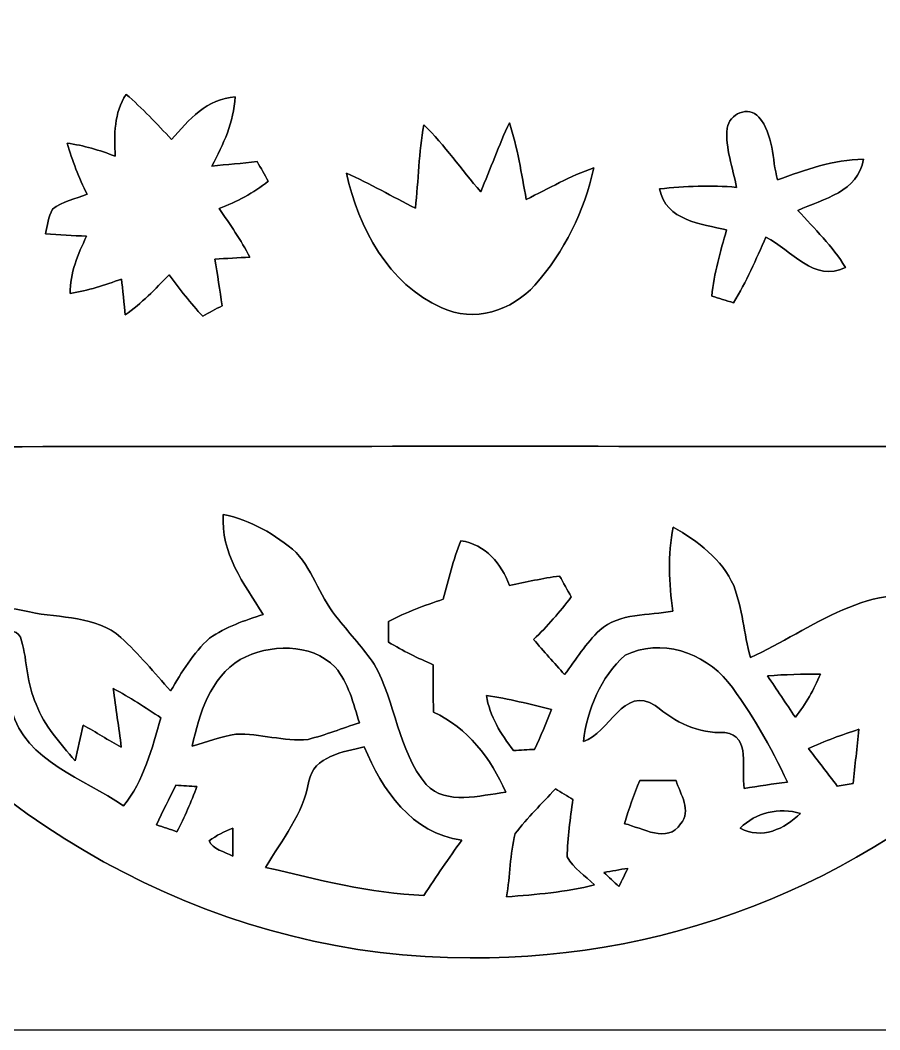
# Model space of a CAD drawing. Header units: centimetres. Extents: x -16.8 to 16.8, y -16.7 to 16.7.
# Drawn here: x -9.95 to -3.24, y -16.67 to -8.79 of the extents above; entities that cross this region are included whole.
import ezdxf

# ---------------------------------------------------------------- set-up
doc = ezdxf.new("R2010")
doc.units = ezdxf.units.CM
doc.header["$MEASUREMENT"] = 0
doc.layers.add('Layer 1', color=7, linetype='Continuous')

msp = doc.modelspace()

# ---------------------------------------------------------------- linework, layer by layer
at = {"layer": 'Layer 1', "color": 7}
for points, knots in [([(-16.77458, 16.66875), (-16.77458, 16.66875), (16.77458, 16.66875), (16.77458, 16.66875), (16.77458, 16.66875), (16.77458, 16.66875), (16.77458, -16.66875), (16.77458, -16.66875), (16.77458, -16.66875), (16.77458, -16.66875), (-16.77458, -16.66875), (-16.77458, -16.66875), (-16.77458, -16.66875), (-16.77458, -16.66875), (-16.77458, 16.66875), (-16.77458, 16.66875), (-16.77458, 16.66875), (-16.77458, 16.66875), (-16.77458, 16.66875), (-16.77458, 16.66875)], [0, 0, 0, 0, 0.1666667, 0.1666667, 0.1666667, 0.1666667, 0.3333333, 0.3333333, 0.3333333, 0.3333333, 0.5, 0.5, 0.5, 0.5, 0.6666667, 0.6666667, 0.6666667, 0.6666667, 1, 1, 1, 1]), ([(-7.38576, -2.84339), (-7.43832, -3.32669), (-7.25734, -3.78848), (-7.20408, -4.26297), (-7.20408, -4.26297), (-7.67927, -4.37974), (-8.16857, -4.45488), (-8.62259, -4.64538), (-8.62259, -4.64538), (-9.61637, -5.02991), (-10.45563, -5.73052), (-11.14002, -6.53486), (-11.14002, -6.53486), (-11.73374, -7.24323), (-12.11404, -8.11354), (-12.28478, -9.01876), (-12.28478, -9.01876), (-12.61251, -10.60909), (-12.24068, -12.33029), (-11.27337, -13.63627), (-11.27337, -13.63627), (-10.15506, -15.14228), (-8.32379, -16.11665), (-6.43819, -16.10678), (-6.43819, -16.10678), (-4.83729, -16.12477), (-3.23533, -15.47142), (-2.12513, -14.31431), (-2.12513, -14.31431), (-0.9779, -13.15508), (-0.31397, -11.49703), (-0.45085, -9.86084), (-0.45085, -9.86084), (-0.50024, -8.90305), (-0.79622, -7.96572), (-1.2894, -7.14481), (-1.2894, -7.14481), (-2.22497, -5.55519), (-3.94335, -4.49474), (-5.76263, -4.26614), (-5.76263, -4.26614), (-5.76368, -3.82094), (-5.6642, -3.37749), (-5.71818, -2.93229), (-5.71818, -2.93229), (-5.87763, -2.18405), (-7.13881, -2.12266), (-7.38576, -2.84339), (-7.38576, -2.84339), (-7.38576, -2.84339), (-7.38576, -2.84339), (-7.38576, -2.84339)], [0, 0, 0, 0, 0.0714286, 0.0714286, 0.0714286, 0.0714286, 0.1428571, 0.1428571, 0.1428571, 0.1428571, 0.2142857, 0.2142857, 0.2142857, 0.2142857, 0.2857143, 0.2857143, 0.2857143, 0.2857143, 0.3571429, 0.3571429, 0.3571429, 0.3571429, 0.4285714, 0.4285714, 0.4285714, 0.4285714, 0.5, 0.5, 0.5, 0.5, 0.5714286, 0.5714286, 0.5714286, 0.5714286, 0.6428571, 0.6428571, 0.6428571, 0.6428571, 0.7142857, 0.7142857, 0.7142857, 0.7142857, 0.7857143, 0.7857143, 0.7857143, 0.7857143, 0.8571429, 0.8571429, 0.8571429, 0.8571429, 1, 1, 1, 1]), ([(-9.12389, -9.37084), (-8.99583, -9.47773), (-8.8833, -9.60155), (-8.76864, -9.72291), (-8.76864, -9.72291), (-8.63459, -9.5691), (-8.49066, -9.40364), (-8.27229, -9.39059), (-8.27229, -9.39059), (-8.28252, -9.58568), (-8.36401, -9.76171), (-8.45397, -9.92999), (-8.45397, -9.92999), (-8.33649, -9.91799), (-8.21761, -9.90812), (-8.10013, -9.89577), (-8.10013, -9.89577), (-8.07191, -9.94657), (-8.04333, -9.99737), (-8.01405, -10.04852), (-8.01405, -10.04852), (-8.12906, -10.1406), (-8.26064, -10.20833), (-8.39717, -10.26195), (-8.39717, -10.26195), (-8.31144, -10.38472), (-8.22713, -10.50819), (-8.15728, -10.64189), (-8.15728, -10.64189), (-8.249, -10.64472), (-8.33967, -10.65142), (-8.43104, -10.65671), (-8.43104, -10.65671), (-8.41022, -10.77736), (-8.39188, -10.89766), (-8.37353, -11.01972), (-8.37353, -11.01972), (-8.42433, -11.04653), (-8.47478, -11.07405), (-8.52488, -11.10192), (-8.52488, -11.10192), (-8.62013, -11.00067), (-8.70444, -10.88919), (-8.7884, -10.77948), (-8.7884, -10.77948), (-8.89635, -10.88954), (-9.00254, -11.00208), (-9.12954, -11.09098), (-9.12954, -11.09098), (-9.13694, -11.02113), (-9.15176, -10.88143), (-9.15917, -10.81158), (-9.15917, -10.81158), (-9.28934, -10.85956), (-9.42164, -10.90119), (-9.55887, -10.92447), (-9.55887, -10.92447), (-9.56169, -10.76466), (-9.49995, -10.61791), (-9.43116, -10.47785), (-9.43116, -10.47785), (-9.53841, -10.4715), (-9.64565, -10.46586), (-9.75289, -10.45845), (-9.75289, -10.45845), (-9.73878, -10.39354), (-9.72926, -10.32651), (-9.69786, -10.2676), (-9.69786, -10.2676), (-9.6199, -10.20586), (-9.51759, -10.1854), (-9.42763, -10.14977), (-9.42763, -10.14977), (-9.49078, -10.02136), (-9.5444, -9.88801), (-9.58321, -9.75113), (-9.58321, -9.75113), (-9.45444, -9.76947), (-9.32921, -9.80652), (-9.20785, -9.85308), (-9.20785, -9.85308), (-9.21879, -9.68622), (-9.21632, -9.51583), (-9.12389, -9.37084)], [0, 0, 0, 0, 0.0454545, 0.0454545, 0.0454545, 0.0454545, 0.0909091, 0.0909091, 0.0909091, 0.0909091, 0.1363636, 0.1363636, 0.1363636, 0.1363636, 0.1818182, 0.1818182, 0.1818182, 0.1818182, 0.2272727, 0.2272727, 0.2272727, 0.2272727, 0.2727273, 0.2727273, 0.2727273, 0.2727273, 0.3181818, 0.3181818, 0.3181818, 0.3181818, 0.3636364, 0.3636364, 0.3636364, 0.3636364, 0.4090909, 0.4090909, 0.4090909, 0.4090909, 0.4545455, 0.4545455, 0.4545455, 0.4545455, 0.5, 0.5, 0.5, 0.5, 0.5454545, 0.5454545, 0.5454545, 0.5454545, 0.5909091, 0.5909091, 0.5909091, 0.5909091, 0.6363636, 0.6363636, 0.6363636, 0.6363636, 0.6818182, 0.6818182, 0.6818182, 0.6818182, 0.7272727, 0.7272727, 0.7272727, 0.7272727, 0.7727273, 0.7727273, 0.7727273, 0.7727273, 0.8181818, 0.8181818, 0.8181818, 0.8181818, 0.8636364, 0.8636364, 0.8636364, 0.8636364, 0.9090909, 0.9090909, 0.9090909, 0.9090909, 1, 1, 1, 1]), ([(-4.43442, -9.63542), (-4.41713, -9.52112), (-4.26791, -9.4555), (-4.18606, -9.54899), (-4.18606, -9.54899), (-4.07106, -9.68269), (-4.08446, -9.87496), (-4.04178, -10.03829), (-4.04178, -10.03829), (-3.82588, -9.95892), (-3.60398, -9.88025), (-3.3715, -9.87637), (-3.3715, -9.87637), (-3.41066, -10.13213), (-3.68229, -10.18434), (-3.88161, -10.27606), (-3.88161, -10.27606), (-3.75356, -10.42035), (-3.61139, -10.55441), (-3.51155, -10.72127), (-3.51155, -10.72127), (-3.75497, -10.84016), (-3.93277, -10.58757), (-4.13103, -10.48385), (-4.13103, -10.48385), (-4.21005, -10.65671), (-4.28237, -10.83486), (-4.38538, -10.99608), (-4.38538, -10.99608), (-4.44183, -10.97844), (-4.49792, -10.96116), (-4.55436, -10.94422), (-4.55436, -10.94422), (-4.53496, -10.76819), (-4.48874, -10.59744), (-4.4383, -10.42882), (-4.4383, -10.42882), (-4.63515, -10.37908), (-4.91102, -10.35967), (-4.96147, -10.10744), (-4.96147, -10.10744), (-4.76144, -10.08874), (-4.56036, -10.0778), (-4.35998, -10.09615), (-4.35998, -10.09615), (-4.38961, -9.9441), (-4.44888, -9.79064), (-4.43442, -9.63542)], [0, 0, 0, 0, 0.0769231, 0.0769231, 0.0769231, 0.0769231, 0.1538462, 0.1538462, 0.1538462, 0.1538462, 0.2307692, 0.2307692, 0.2307692, 0.2307692, 0.3076923, 0.3076923, 0.3076923, 0.3076923, 0.3846154, 0.3846154, 0.3846154, 0.3846154, 0.4615385, 0.4615385, 0.4615385, 0.4615385, 0.5384615, 0.5384615, 0.5384615, 0.5384615, 0.6153846, 0.6153846, 0.6153846, 0.6153846, 0.6923077, 0.6923077, 0.6923077, 0.6923077, 0.7692308, 0.7692308, 0.7692308, 0.7692308, 0.8461538, 0.8461538, 0.8461538, 0.8461538, 1, 1, 1, 1]), ([(-6.80085, -9.60861), (-6.6354, -9.7663), (-6.5084, -9.95892), (-6.35706, -10.13001), (-6.35706, -10.13001), (-6.2798, -9.95151), (-6.2163, -9.76736), (-6.13269, -9.59167), (-6.13269, -9.59167), (-6.06813, -9.7857), (-6.04061, -9.98961), (-6.0011, -10.18999), (-6.0011, -10.18999), (-5.82613, -10.10673), (-5.65891, -10.00654), (-5.47476, -9.9441), (-5.47476, -9.9441), (-5.54849, -10.28065), (-5.70442, -10.60027), (-5.93372, -10.85885), (-5.93372, -10.85885), (-6.11046, -11.05641), (-6.41138, -11.15519), (-6.66115, -11.03559), (-6.66115, -11.03559), (-7.07813, -10.85039), (-7.30885, -10.41224), (-7.40445, -9.98537), (-7.40445, -9.98537), (-7.22066, -10.06757), (-7.04674, -10.16882), (-6.86647, -10.25878), (-6.86647, -10.25878), (-6.84248, -10.04217), (-6.83895, -9.8231), (-6.80085, -9.60861)], [0, 0, 0, 0, 0.1, 0.1, 0.1, 0.1, 0.2, 0.2, 0.2, 0.2, 0.3, 0.3, 0.3, 0.3, 0.4, 0.4, 0.4, 0.4, 0.5, 0.5, 0.5, 0.5, 0.6, 0.6, 0.6, 0.6, 0.7, 0.7, 0.7, 0.7, 0.8, 0.8, 0.8, 0.8, 1, 1, 1, 1]), ([(-11.53971, -12.1225), (-8.1153, -12.11509), (-4.69089, -12.11368), (-1.26647, -12.12321), (-1.26647, -12.12321), (-1.43933, -12.64708), (-1.74625, -13.11592), (-2.07257, -13.55549), (-2.07257, -13.55549), (-2.22709, -13.74316), (-2.37561, -13.94319), (-2.57316, -14.08853), (-2.57316, -14.08853), (-2.546, -13.82395), (-2.44934, -13.48634), (-2.74638, -13.33041), (-2.74638, -13.33041), (-3.30094, -13.12686), (-3.78143, -13.55513), (-4.25309, -13.76292), (-4.25309, -13.76292), (-4.30283, -13.57771), (-4.31483, -13.38192), (-4.38326, -13.20306), (-4.38326, -13.20306), (-4.47534, -12.99633), (-4.66337, -12.85663), (-4.85422, -12.74762), (-4.85422, -12.74762), (-4.89938, -12.96458), (-4.88844, -13.18436), (-4.8574, -13.40203), (-4.8574, -13.40203), (-5.04649, -13.43836), (-5.27226, -13.41437), (-5.42819, -13.55055), (-5.42819, -13.55055), (-5.53614, -13.65144), (-5.6134, -13.77985), (-5.7023, -13.89768), (-5.7023, -13.89768), (-5.78379, -13.80596), (-5.86564, -13.716), (-5.94395, -13.62287), (-5.94395, -13.62287), (-5.83706, -13.52021), (-5.73864, -13.40979), (-5.65044, -13.29126), (-5.65044, -13.29126), (-5.68113, -13.23693), (-5.71112, -13.1826), (-5.74111, -13.12862), (-5.74111, -13.12862), (-5.87304, -13.14662), (-6.00287, -13.17378), (-6.13234, -13.20341), (-6.13234, -13.20341), (-6.19619, -13.03232), (-6.31684, -12.88239), (-6.51157, -12.85275), (-6.51157, -12.85275), (-6.5719, -13.00057), (-6.60788, -13.15614), (-6.64916, -13.31031), (-6.64916, -13.31031), (-6.79521, -13.35722), (-6.93914, -13.41191), (-7.07602, -13.48246), (-7.07602, -13.48246), (-7.07566, -13.53608), (-7.07566, -13.58971), (-7.07531, -13.64368), (-7.07531, -13.64368), (-6.96454, -13.71212), (-6.84742, -13.76998), (-6.72677, -13.82007), (-6.72677, -13.82007), (-6.72818, -13.94354), (-6.72712, -14.06701), (-6.72571, -14.19119), (-6.72571, -14.19119), (-6.4583, -14.31008), (-6.27592, -14.55279), (-6.16162, -14.81561), (-6.16162, -14.81561), (-6.36729, -14.83889), (-6.61846, -14.92038), (-6.78321, -14.75564), (-6.78321, -14.75564), (-7.00476, -14.48506), (-7.01887, -14.11393), (-7.18749, -13.81654), (-7.18749, -13.81654), (-7.27146, -13.69377), (-7.37341, -13.58582), (-7.46442, -13.46906), (-7.46442, -13.46906), (-7.60307, -13.31277), (-7.65598, -13.0997), (-7.79533, -12.94553), (-7.79533, -12.94553), (-7.95796, -12.80195), (-8.15234, -12.69365), (-8.36542, -12.64744), (-8.36542, -12.64744), (-8.38623, -12.94906), (-8.20526, -13.18895), (-8.05356, -13.42849), (-8.05356, -13.42849), (-8.19891, -13.4747), (-8.34566, -13.52585), (-8.47196, -13.61369), (-8.47196, -13.61369), (-8.60072, -13.7287), (-8.68962, -13.87792), (-8.77605, -14.02503), (-8.77605, -14.02503), (-8.90305, -13.88322), (-9.02406, -13.73611), (-9.1634, -13.60734), (-9.1634, -13.60734), (-9.35884, -13.43625), (-9.63542, -13.45918), (-9.87637, -13.40908), (-9.87637, -13.40908), (-10.15647, -13.32936), (-10.43693, -13.43801), (-10.71915, -13.43166), (-10.71915, -13.43166), (-10.79994, -13.42884), (-10.88672, -13.4052), (-10.93893, -13.33959), (-10.93893, -13.33959), (-11.20034, -12.96882), (-11.43176, -12.567), (-11.53971, -12.1225)], [0, 0, 0, 0, 0.0285714, 0.0285714, 0.0285714, 0.0285714, 0.0571429, 0.0571429, 0.0571429, 0.0571429, 0.0857143, 0.0857143, 0.0857143, 0.0857143, 0.1142857, 0.1142857, 0.1142857, 0.1142857, 0.1428571, 0.1428571, 0.1428571, 0.1428571, 0.1714286, 0.1714286, 0.1714286, 0.1714286, 0.2, 0.2, 0.2, 0.2, 0.2285714, 0.2285714, 0.2285714, 0.2285714, 0.2571429, 0.2571429, 0.2571429, 0.2571429, 0.2857143, 0.2857143, 0.2857143, 0.2857143, 0.3142857, 0.3142857, 0.3142857, 0.3142857, 0.3428571, 0.3428571, 0.3428571, 0.3428571, 0.3714286, 0.3714286, 0.3714286, 0.3714286, 0.4, 0.4, 0.4, 0.4, 0.4285714, 0.4285714, 0.4285714, 0.4285714, 0.4571429, 0.4571429, 0.4571429, 0.4571429, 0.4857143, 0.4857143, 0.4857143, 0.4857143, 0.5142857, 0.5142857, 0.5142857, 0.5142857, 0.5428571, 0.5428571, 0.5428571, 0.5428571, 0.5714286, 0.5714286, 0.5714286, 0.5714286, 0.6, 0.6, 0.6, 0.6, 0.6285714, 0.6285714, 0.6285714, 0.6285714, 0.6571429, 0.6571429, 0.6571429, 0.6571429, 0.6857143, 0.6857143, 0.6857143, 0.6857143, 0.7142857, 0.7142857, 0.7142857, 0.7142857, 0.7428571, 0.7428571, 0.7428571, 0.7428571, 0.7714286, 0.7714286, 0.7714286, 0.7714286, 0.8, 0.8, 0.8, 0.8, 0.8285714, 0.8285714, 0.8285714, 0.8285714, 0.8571429, 0.8571429, 0.8571429, 0.8571429, 0.8857143, 0.8857143, 0.8857143, 0.8857143, 0.9142857, 0.9142857, 0.9142857, 0.9142857, 0.9428571, 0.9428571, 0.9428571, 0.9428571, 1, 1, 1, 1]), ([(-10.33956, -13.5576), (-10.24678, -13.63627), (-9.97656, -13.46412), (-9.93846, -13.6331), (-9.93846, -13.6331), (-9.89295, -13.79608), (-9.89859, -13.97282), (-9.82451, -14.1284), (-9.82451, -14.1284), (-9.76101, -14.29879), (-9.63718, -14.4332), (-9.52183, -14.56972), (-9.52183, -14.56972), (-9.49678, -14.478), (-9.47843, -14.38451), (-9.45797, -14.29173), (-9.45797, -14.29173), (-9.35778, -14.34747), (-9.26077, -14.40886), (-9.16058, -14.46495), (-9.16058, -14.46495), (-9.17928, -14.31114), (-9.20468, -14.15944), (-9.22373, -14.00634), (-9.22373, -14.00634), (-9.09496, -14.07477), (-8.97326, -14.15486), (-8.85119, -14.23494), (-8.85119, -14.23494), (-8.92316, -14.47306), (-8.98243, -14.726), (-9.14471, -14.92179), (-9.14471, -14.92179), (-9.4555, -14.70695), (-9.90106, -14.57678), (-10.01818, -14.17708), (-10.01818, -14.17708), (-10.10532, -13.96047), (-10.23161, -13.76327), (-10.33956, -13.5576)], [0, 0, 0, 0, 0.0909091, 0.0909091, 0.0909091, 0.0909091, 0.1818182, 0.1818182, 0.1818182, 0.1818182, 0.2727273, 0.2727273, 0.2727273, 0.2727273, 0.3636364, 0.3636364, 0.3636364, 0.3636364, 0.4545455, 0.4545455, 0.4545455, 0.4545455, 0.5454545, 0.5454545, 0.5454545, 0.5454545, 0.6363636, 0.6363636, 0.6363636, 0.6363636, 0.7272727, 0.7272727, 0.7272727, 0.7272727, 0.8181818, 0.8181818, 0.8181818, 0.8181818, 1, 1, 1, 1]), ([(-5.23099, -13.74669), (-4.95335, -13.60981), (-4.61751, -13.72482), (-4.42771, -13.95271), (-4.42771, -13.95271), (-4.24286, -14.19366), (-4.09434, -14.46107), (-3.96381, -14.73553), (-3.96381, -14.73553), (-4.07741, -14.74964), (-4.18853, -14.76869), (-4.30107, -14.78527), (-4.30107, -14.78527), (-4.32823, -14.63604), (-4.24286, -14.37675), (-4.45241, -14.34924), (-4.45241, -14.34924), (-4.66055, -14.35806), (-4.84082, -14.26986), (-4.99498, -14.13792), (-4.99498, -14.13792), (-5.24369, -13.97988), (-5.35411, -14.35417), (-5.55554, -14.4205), (-5.55554, -14.4205), (-5.52591, -14.16897), (-5.42114, -13.91849), (-5.23099, -13.74669)], [0, 0, 0, 0, 0.125, 0.125, 0.125, 0.125, 0.25, 0.25, 0.25, 0.25, 0.375, 0.375, 0.375, 0.375, 0.5, 0.5, 0.5, 0.5, 0.625, 0.625, 0.625, 0.625, 0.75, 0.75, 0.75, 0.75, 1, 1, 1, 1]), ([(-8.23278, -13.7795), (-8.00312, -13.6585), (-7.68668, -13.64509), (-7.49124, -13.84018), (-7.49124, -13.84018), (-7.38717, -13.96224), (-7.35083, -14.12346), (-7.30285, -14.27268), (-7.30285, -14.27268), (-7.43585, -14.31749), (-7.56779, -14.36793), (-7.70396, -14.40321), (-7.70396, -14.40321), (-7.89305, -14.42191), (-8.07791, -14.35523), (-8.26629, -14.36229), (-8.26629, -14.36229), (-8.38341, -14.37887), (-8.49348, -14.42473), (-8.60743, -14.45472), (-8.60743, -14.45472), (-8.55239, -14.20213), (-8.46667, -13.92414), (-8.23278, -13.7795)], [0, 0, 0, 0, 0.1428571, 0.1428571, 0.1428571, 0.1428571, 0.2857143, 0.2857143, 0.2857143, 0.2857143, 0.4285714, 0.4285714, 0.4285714, 0.4285714, 0.5714286, 0.5714286, 0.5714286, 0.5714286, 0.7142857, 0.7142857, 0.7142857, 0.7142857, 1, 1, 1, 1]), ([(-4.11903, -13.9065), (-3.98216, -13.89803), (-3.84457, -13.89133), (-3.70699, -13.89345), (-3.70699, -13.89345), (-3.75638, -14.0141), (-3.82129, -14.12804), (-3.90172, -14.2307), (-3.90172, -14.2307), (-3.9751, -14.12134), (-4.04707, -14.01516), (-4.11903, -13.9065)], [0, 0, 0, 0, 0.25, 0.25, 0.25, 0.25, 0.5, 0.5, 0.5, 0.5, 1, 1, 1, 1]), ([(-6.31155, -14.06031), (-6.13939, -14.08359), (-5.97218, -14.13016), (-5.80319, -14.17073), (-5.80319, -14.17073), (-5.84588, -14.27445), (-5.88857, -14.37852), (-5.93584, -14.48082), (-5.93584, -14.48082), (-5.99087, -14.48364), (-6.04591, -14.48647), (-6.10094, -14.48999), (-6.10094, -14.48999), (-6.19795, -14.36088), (-6.28862, -14.22329), (-6.31155, -14.06031)], [0, 0, 0, 0, 0.2, 0.2, 0.2, 0.2, 0.4, 0.4, 0.4, 0.4, 0.6, 0.6, 0.6, 0.6, 1, 1, 1, 1]), ([(-3.79977, -14.47482), (-3.67206, -14.41591), (-3.54048, -14.36723), (-3.40642, -14.32454), (-3.40642, -14.32454), (-3.42089, -14.4653), (-3.43641, -14.60676), (-3.45228, -14.74823), (-3.45228, -14.74823), (-3.49356, -14.75422), (-3.53483, -14.76057), (-3.57576, -14.76692), (-3.57576, -14.76692), (-3.65054, -14.66815), (-3.72463, -14.57219), (-3.79977, -14.47482)], [0, 0, 0, 0, 0.2, 0.2, 0.2, 0.2, 0.4, 0.4, 0.4, 0.4, 0.6, 0.6, 0.6, 0.6, 1, 1, 1, 1]), ([(-7.69761, -14.73024), (-7.66128, -14.53056), (-7.42386, -14.50269), (-7.26581, -14.46001), (-7.26581, -14.46001), (-7.12682, -14.79585), (-6.89469, -15.1384), (-6.50416, -15.18814), (-6.50416, -15.18814), (-6.60506, -15.33031), (-6.70489, -15.47389), (-6.79979, -15.62029), (-6.79979, -15.62029), (-7.2196, -15.60336), (-7.62847, -15.49647), (-8.03557, -15.40122), (-8.03557, -15.40122), (-7.90575, -15.18673), (-7.741, -14.98459), (-7.69761, -14.73024)], [0, 0, 0, 0, 0.1666667, 0.1666667, 0.1666667, 0.1666667, 0.3333333, 0.3333333, 0.3333333, 0.3333333, 0.5, 0.5, 0.5, 0.5, 0.6666667, 0.6666667, 0.6666667, 0.6666667, 1, 1, 1, 1]), ([(-5.11563, -14.72283), (-5.04472, -14.72318), (-4.90326, -14.72424), (-4.83235, -14.72459), (-4.83235, -14.72459), (-4.79954, -14.83007), (-4.70782, -14.96095), (-4.79743, -15.06185), (-4.79743, -15.06185), (-4.8962, -15.22024), (-5.09588, -15.09289), (-5.23416, -15.06114), (-5.23416, -15.06114), (-5.20136, -14.94367), (-5.1622, -14.83395), (-5.11563, -14.72283)], [0, 0, 0, 0, 0.2, 0.2, 0.2, 0.2, 0.4, 0.4, 0.4, 0.4, 0.6, 0.6, 0.6, 0.6, 1, 1, 1, 1]), ([(-8.73548, -14.76128), (-8.68045, -14.7641), (-8.62542, -14.76728), (-8.57038, -14.77081), (-8.57038, -14.77081), (-8.61448, -14.89181), (-8.6681, -15.00893), (-8.72666, -15.12358), (-8.72666, -15.12358), (-8.77958, -15.10524), (-8.8325, -15.08689), (-8.88541, -15.06961), (-8.88541, -15.06961), (-8.83744, -14.96589), (-8.78593, -14.86323), (-8.73548, -14.76128)], [0, 0, 0, 0, 0.2, 0.2, 0.2, 0.2, 0.4, 0.4, 0.4, 0.4, 0.6, 0.6, 0.6, 0.6, 1, 1, 1, 1]), ([(-6.08753, -15.1384), (-5.99158, -15.01387), (-5.88081, -14.9031), (-5.77321, -14.78915), (-5.77321, -14.78915), (-5.72841, -14.81631), (-5.6829, -14.84383), (-5.63739, -14.87135), (-5.63739, -14.87135), (-5.65644, -15.02022), (-5.68219, -15.16909), (-5.68184, -15.32043), (-5.68184, -15.32043), (-5.63316, -15.41074), (-5.54073, -15.46684), (-5.46911, -15.5381), (-5.46911, -15.5381), (-5.69313, -15.59631), (-5.9249, -15.61324), (-6.15456, -15.63123), (-6.15456, -15.63123), (-6.12634, -15.46789), (-6.13057, -15.29821), (-6.08753, -15.1384)], [0, 0, 0, 0, 0.1428571, 0.1428571, 0.1428571, 0.1428571, 0.2857143, 0.2857143, 0.2857143, 0.2857143, 0.4285714, 0.4285714, 0.4285714, 0.4285714, 0.5714286, 0.5714286, 0.5714286, 0.5714286, 0.7142857, 0.7142857, 0.7142857, 0.7142857, 1, 1, 1, 1]), ([(-4.33352, -15.09501), (-4.20723, -14.97295), (-4.02908, -14.93097), (-3.86115, -14.98036), (-3.86115, -14.98036), (-3.98568, -15.10242), (-4.1656, -15.18673), (-4.33352, -15.09501)], [0, 0, 0, 0, 0.3333333, 0.3333333, 0.3333333, 0.3333333, 1, 1, 1, 1]), ([(-8.47478, -15.19484), (-8.42045, -15.15075), (-8.35484, -15.12358), (-8.29169, -15.09501), (-8.29169, -15.09501), (-8.29063, -15.16768), (-8.29063, -15.24071), (-8.29169, -15.31444), (-8.29169, -15.31444), (-8.35025, -15.27775), (-8.45291, -15.26258), (-8.47478, -15.19484)], [0, 0, 0, 0, 0.25, 0.25, 0.25, 0.25, 0.5, 0.5, 0.5, 0.5, 1, 1, 1, 1]), ([(-5.39503, -15.44179), (-5.33329, -15.42979), (-5.27156, -15.41886), (-5.20912, -15.40933), (-5.20912, -15.40933), (-5.23205, -15.45661), (-5.25533, -15.50352), (-5.27861, -15.55115), (-5.27861, -15.55115), (-5.31777, -15.51481), (-5.35658, -15.47848), (-5.39503, -15.44179)], [0, 0, 0, 0, 0.25, 0.25, 0.25, 0.25, 0.5, 0.5, 0.5, 0.5, 1, 1, 1, 1])]:
    msp.add_open_spline(points, degree=3, knots=knots, dxfattribs=at)
at = {"layer": 'Layer 1', "color": 251}
for points, knots in [([(-7.38576, -2.84339), (-7.13881, -2.12266), (-5.87763, -2.18405), (-5.71818, -2.93229), (-5.71818, -2.93229), (-5.6642, -3.37749), (-5.76368, -3.82094), (-5.76263, -4.26614), (-5.76263, -4.26614), (-3.94335, -4.49474), (-2.22497, -5.55519), (-1.2894, -7.14481), (-1.2894, -7.14481), (-0.79622, -7.96572), (-0.50024, -8.90305), (-0.45085, -9.86084), (-0.45085, -9.86084), (-0.31397, -11.49703), (-0.9779, -13.15508), (-2.12513, -14.31431), (-2.12513, -14.31431), (-3.23533, -15.47142), (-4.83729, -16.12477), (-6.43819, -16.10678), (-6.43819, -16.10678), (-8.32379, -16.11665), (-10.15506, -15.14228), (-11.27337, -13.63627), (-11.27337, -13.63627), (-12.24068, -12.33029), (-12.61251, -10.60909), (-12.28478, -9.01876), (-12.28478, -9.01876), (-12.11404, -8.11354), (-11.73374, -7.24323), (-11.14002, -6.53486), (-11.14002, -6.53486), (-10.45563, -5.73052), (-9.61637, -5.02991), (-8.62259, -4.64538), (-8.62259, -4.64538), (-8.16857, -4.45488), (-7.67927, -4.37974), (-7.20408, -4.26297), (-7.20408, -4.26297), (-7.25734, -3.78848), (-7.43832, -3.32669), (-7.38576, -2.84339), (-7.38576, -2.84339), (-7.38576, -2.84339), (-7.38576, -2.84339), (-7.38576, -2.84339)], [0, 0, 0, 0, 0.0714286, 0.0714286, 0.0714286, 0.0714286, 0.1428571, 0.1428571, 0.1428571, 0.1428571, 0.2142857, 0.2142857, 0.2142857, 0.2142857, 0.2857143, 0.2857143, 0.2857143, 0.2857143, 0.3571429, 0.3571429, 0.3571429, 0.3571429, 0.4285714, 0.4285714, 0.4285714, 0.4285714, 0.5, 0.5, 0.5, 0.5, 0.5714286, 0.5714286, 0.5714286, 0.5714286, 0.6428571, 0.6428571, 0.6428571, 0.6428571, 0.7142857, 0.7142857, 0.7142857, 0.7142857, 0.7857143, 0.7857143, 0.7857143, 0.7857143, 0.8571429, 0.8571429, 0.8571429, 0.8571429, 1, 1, 1, 1]), ([(-9.12389, -9.37084), (-9.21632, -9.51583), (-9.21879, -9.68622), (-9.20785, -9.85308), (-9.20785, -9.85308), (-9.32921, -9.80652), (-9.45444, -9.76947), (-9.58321, -9.75113), (-9.58321, -9.75113), (-9.5444, -9.88801), (-9.49078, -10.02136), (-9.42763, -10.14977), (-9.42763, -10.14977), (-9.51759, -10.1854), (-9.6199, -10.20586), (-9.69786, -10.2676), (-9.69786, -10.2676), (-9.72926, -10.32651), (-9.73878, -10.39354), (-9.75289, -10.45845), (-9.75289, -10.45845), (-9.64565, -10.46586), (-9.53841, -10.4715), (-9.43116, -10.47785), (-9.43116, -10.47785), (-9.49995, -10.61791), (-9.56169, -10.76466), (-9.55887, -10.92447), (-9.55887, -10.92447), (-9.42164, -10.90119), (-9.28934, -10.85956), (-9.15917, -10.81158), (-9.15917, -10.81158), (-9.15176, -10.88143), (-9.13694, -11.02113), (-9.12954, -11.09098), (-9.12954, -11.09098), (-9.00254, -11.00208), (-8.89635, -10.88954), (-8.7884, -10.77948), (-8.7884, -10.77948), (-8.70444, -10.88919), (-8.62013, -11.00067), (-8.52488, -11.10192), (-8.52488, -11.10192), (-8.47478, -11.07405), (-8.42433, -11.04653), (-8.37353, -11.01972), (-8.37353, -11.01972), (-8.39188, -10.89766), (-8.41022, -10.77736), (-8.43104, -10.65671), (-8.43104, -10.65671), (-8.33967, -10.65142), (-8.249, -10.64472), (-8.15728, -10.64189), (-8.15728, -10.64189), (-8.22713, -10.50819), (-8.31144, -10.38472), (-8.39717, -10.26195), (-8.39717, -10.26195), (-8.26064, -10.20833), (-8.12906, -10.1406), (-8.01405, -10.04852), (-8.01405, -10.04852), (-8.04333, -9.99737), (-8.07191, -9.94657), (-8.10013, -9.89577), (-8.10013, -9.89577), (-8.21761, -9.90812), (-8.33649, -9.91799), (-8.45397, -9.92999), (-8.45397, -9.92999), (-8.36401, -9.76171), (-8.28252, -9.58568), (-8.27229, -9.39059), (-8.27229, -9.39059), (-8.49066, -9.40364), (-8.63459, -9.5691), (-8.76864, -9.72291), (-8.76864, -9.72291), (-8.8833, -9.60155), (-8.99583, -9.47773), (-9.12389, -9.37084), (-9.12389, -9.37084), (-9.12389, -9.37084), (-9.12389, -9.37084), (-9.12389, -9.37084)], [0, 0, 0, 0, 0.0434783, 0.0434783, 0.0434783, 0.0434783, 0.0869565, 0.0869565, 0.0869565, 0.0869565, 0.1304348, 0.1304348, 0.1304348, 0.1304348, 0.173913, 0.173913, 0.173913, 0.173913, 0.2173913, 0.2173913, 0.2173913, 0.2173913, 0.2608696, 0.2608696, 0.2608696, 0.2608696, 0.3043478, 0.3043478, 0.3043478, 0.3043478, 0.3478261, 0.3478261, 0.3478261, 0.3478261, 0.3913043, 0.3913043, 0.3913043, 0.3913043, 0.4347826, 0.4347826, 0.4347826, 0.4347826, 0.4782609, 0.4782609, 0.4782609, 0.4782609, 0.5217391, 0.5217391, 0.5217391, 0.5217391, 0.5652174, 0.5652174, 0.5652174, 0.5652174, 0.6086957, 0.6086957, 0.6086957, 0.6086957, 0.6521739, 0.6521739, 0.6521739, 0.6521739, 0.6956522, 0.6956522, 0.6956522, 0.6956522, 0.7391304, 0.7391304, 0.7391304, 0.7391304, 0.7826087, 0.7826087, 0.7826087, 0.7826087, 0.826087, 0.826087, 0.826087, 0.826087, 0.8695652, 0.8695652, 0.8695652, 0.8695652, 0.9130435, 0.9130435, 0.9130435, 0.9130435, 1, 1, 1, 1]), ([(-4.43442, -9.63542), (-4.44888, -9.79064), (-4.38961, -9.9441), (-4.35998, -10.09615), (-4.35998, -10.09615), (-4.56036, -10.0778), (-4.76144, -10.08874), (-4.96147, -10.10744), (-4.96147, -10.10744), (-4.91102, -10.35967), (-4.63515, -10.37908), (-4.4383, -10.42882), (-4.4383, -10.42882), (-4.48874, -10.59744), (-4.53496, -10.76819), (-4.55436, -10.94422), (-4.55436, -10.94422), (-4.49792, -10.96116), (-4.44183, -10.97844), (-4.38538, -10.99608), (-4.38538, -10.99608), (-4.28237, -10.83486), (-4.21005, -10.65671), (-4.13103, -10.48385), (-4.13103, -10.48385), (-3.93277, -10.58757), (-3.75497, -10.84016), (-3.51155, -10.72127), (-3.51155, -10.72127), (-3.61139, -10.55441), (-3.75356, -10.42035), (-3.88161, -10.27606), (-3.88161, -10.27606), (-3.68229, -10.18434), (-3.41066, -10.13213), (-3.3715, -9.87637), (-3.3715, -9.87637), (-3.60398, -9.88025), (-3.82588, -9.95892), (-4.04178, -10.03829), (-4.04178, -10.03829), (-4.08446, -9.87496), (-4.07106, -9.68269), (-4.18606, -9.54899), (-4.18606, -9.54899), (-4.26791, -9.4555), (-4.41713, -9.52112), (-4.43442, -9.63542), (-4.43442, -9.63542), (-4.43442, -9.63542), (-4.43442, -9.63542), (-4.43442, -9.63542)], [0, 0, 0, 0, 0.0714286, 0.0714286, 0.0714286, 0.0714286, 0.1428571, 0.1428571, 0.1428571, 0.1428571, 0.2142857, 0.2142857, 0.2142857, 0.2142857, 0.2857143, 0.2857143, 0.2857143, 0.2857143, 0.3571429, 0.3571429, 0.3571429, 0.3571429, 0.4285714, 0.4285714, 0.4285714, 0.4285714, 0.5, 0.5, 0.5, 0.5, 0.5714286, 0.5714286, 0.5714286, 0.5714286, 0.6428571, 0.6428571, 0.6428571, 0.6428571, 0.7142857, 0.7142857, 0.7142857, 0.7142857, 0.7857143, 0.7857143, 0.7857143, 0.7857143, 0.8571429, 0.8571429, 0.8571429, 0.8571429, 1, 1, 1, 1]), ([(-6.80085, -9.60861), (-6.83895, -9.8231), (-6.84248, -10.04217), (-6.86647, -10.25878), (-6.86647, -10.25878), (-7.04674, -10.16882), (-7.22066, -10.06757), (-7.40445, -9.98537), (-7.40445, -9.98537), (-7.30885, -10.41224), (-7.07813, -10.85039), (-6.66115, -11.03559), (-6.66115, -11.03559), (-6.41138, -11.15519), (-6.11046, -11.05641), (-5.93372, -10.85885), (-5.93372, -10.85885), (-5.70442, -10.60027), (-5.54849, -10.28065), (-5.47476, -9.9441), (-5.47476, -9.9441), (-5.65891, -10.00654), (-5.82613, -10.10673), (-6.0011, -10.18999), (-6.0011, -10.18999), (-6.04061, -9.98961), (-6.06813, -9.7857), (-6.13269, -9.59167), (-6.13269, -9.59167), (-6.2163, -9.76736), (-6.2798, -9.95151), (-6.35706, -10.13001), (-6.35706, -10.13001), (-6.5084, -9.95892), (-6.6354, -9.7663), (-6.80085, -9.60861), (-6.80085, -9.60861), (-6.80085, -9.60861), (-6.80085, -9.60861), (-6.80085, -9.60861)], [0, 0, 0, 0, 0.0909091, 0.0909091, 0.0909091, 0.0909091, 0.1818182, 0.1818182, 0.1818182, 0.1818182, 0.2727273, 0.2727273, 0.2727273, 0.2727273, 0.3636364, 0.3636364, 0.3636364, 0.3636364, 0.4545455, 0.4545455, 0.4545455, 0.4545455, 0.5454545, 0.5454545, 0.5454545, 0.5454545, 0.6363636, 0.6363636, 0.6363636, 0.6363636, 0.7272727, 0.7272727, 0.7272727, 0.7272727, 0.8181818, 0.8181818, 0.8181818, 0.8181818, 1, 1, 1, 1]), ([(-11.53971, -12.1225), (-11.43176, -12.567), (-11.20034, -12.96882), (-10.93893, -13.33959), (-10.93893, -13.33959), (-10.88672, -13.4052), (-10.79994, -13.42884), (-10.71915, -13.43166), (-10.71915, -13.43166), (-10.43693, -13.43801), (-10.15647, -13.32936), (-9.87637, -13.40908), (-9.87637, -13.40908), (-9.63542, -13.45918), (-9.35884, -13.43625), (-9.1634, -13.60734), (-9.1634, -13.60734), (-9.02406, -13.73611), (-8.90305, -13.88322), (-8.77605, -14.02503), (-8.77605, -14.02503), (-8.68962, -13.87792), (-8.60072, -13.7287), (-8.47196, -13.61369), (-8.47196, -13.61369), (-8.34566, -13.52585), (-8.19891, -13.4747), (-8.05356, -13.42849), (-8.05356, -13.42849), (-8.20526, -13.18895), (-8.38623, -12.94906), (-8.36542, -12.64744), (-8.36542, -12.64744), (-8.15234, -12.69365), (-7.95796, -12.80195), (-7.79533, -12.94553), (-7.79533, -12.94553), (-7.65598, -13.0997), (-7.60307, -13.31277), (-7.46442, -13.46906), (-7.46442, -13.46906), (-7.37341, -13.58582), (-7.27146, -13.69377), (-7.18749, -13.81654), (-7.18749, -13.81654), (-7.01887, -14.11393), (-7.00476, -14.48506), (-6.78321, -14.75564), (-6.78321, -14.75564), (-6.61846, -14.92038), (-6.36729, -14.83889), (-6.16162, -14.81561), (-6.16162, -14.81561), (-6.27592, -14.55279), (-6.4583, -14.31008), (-6.72571, -14.19119), (-6.72571, -14.19119), (-6.72712, -14.06701), (-6.72818, -13.94354), (-6.72677, -13.82007), (-6.72677, -13.82007), (-6.84742, -13.76998), (-6.96454, -13.71212), (-7.07531, -13.64368), (-7.07531, -13.64368), (-7.07566, -13.58971), (-7.07566, -13.53608), (-7.07602, -13.48246), (-7.07602, -13.48246), (-6.93914, -13.41191), (-6.79521, -13.35722), (-6.64916, -13.31031), (-6.64916, -13.31031), (-6.60788, -13.15614), (-6.5719, -13.00057), (-6.51157, -12.85275), (-6.51157, -12.85275), (-6.31684, -12.88239), (-6.19619, -13.03232), (-6.13234, -13.20341), (-6.13234, -13.20341), (-6.00287, -13.17378), (-5.87304, -13.14662), (-5.74111, -13.12862), (-5.74111, -13.12862), (-5.71112, -13.1826), (-5.68113, -13.23693), (-5.65044, -13.29126), (-5.65044, -13.29126), (-5.73864, -13.40979), (-5.83706, -13.52021), (-5.94395, -13.62287), (-5.94395, -13.62287), (-5.86564, -13.716), (-5.78379, -13.80596), (-5.7023, -13.89768), (-5.7023, -13.89768), (-5.6134, -13.77985), (-5.53614, -13.65144), (-5.42819, -13.55055), (-5.42819, -13.55055), (-5.27226, -13.41437), (-5.04649, -13.43836), (-4.8574, -13.40203), (-4.8574, -13.40203), (-4.88844, -13.18436), (-4.89938, -12.96458), (-4.85422, -12.74762), (-4.85422, -12.74762), (-4.66337, -12.85663), (-4.47534, -12.99633), (-4.38326, -13.20306), (-4.38326, -13.20306), (-4.31483, -13.38192), (-4.30283, -13.57771), (-4.25309, -13.76292), (-4.25309, -13.76292), (-3.78143, -13.55513), (-3.30094, -13.12686), (-2.74638, -13.33041), (-2.74638, -13.33041), (-2.44934, -13.48634), (-2.546, -13.82395), (-2.57316, -14.08853), (-2.57316, -14.08853), (-2.37561, -13.94319), (-2.22709, -13.74316), (-2.07257, -13.55549), (-2.07257, -13.55549), (-1.74625, -13.11592), (-1.43933, -12.64708), (-1.26647, -12.12321), (-1.26647, -12.12321), (-4.69089, -12.11368), (-8.1153, -12.11509), (-11.53971, -12.1225), (-11.53971, -12.1225), (-11.53971, -12.1225), (-11.53971, -12.1225), (-11.53971, -12.1225)], [0, 0, 0, 0, 0.0277778, 0.0277778, 0.0277778, 0.0277778, 0.0555556, 0.0555556, 0.0555556, 0.0555556, 0.0833333, 0.0833333, 0.0833333, 0.0833333, 0.1111111, 0.1111111, 0.1111111, 0.1111111, 0.1388889, 0.1388889, 0.1388889, 0.1388889, 0.1666667, 0.1666667, 0.1666667, 0.1666667, 0.1944444, 0.1944444, 0.1944444, 0.1944444, 0.2222222, 0.2222222, 0.2222222, 0.2222222, 0.25, 0.25, 0.25, 0.25, 0.2777778, 0.2777778, 0.2777778, 0.2777778, 0.3055556, 0.3055556, 0.3055556, 0.3055556, 0.3333333, 0.3333333, 0.3333333, 0.3333333, 0.3611111, 0.3611111, 0.3611111, 0.3611111, 0.3888889, 0.3888889, 0.3888889, 0.3888889, 0.4166667, 0.4166667, 0.4166667, 0.4166667, 0.4444444, 0.4444444, 0.4444444, 0.4444444, 0.4722222, 0.4722222, 0.4722222, 0.4722222, 0.5, 0.5, 0.5, 0.5, 0.5277778, 0.5277778, 0.5277778, 0.5277778, 0.5555556, 0.5555556, 0.5555556, 0.5555556, 0.5833333, 0.5833333, 0.5833333, 0.5833333, 0.6111111, 0.6111111, 0.6111111, 0.6111111, 0.6388889, 0.6388889, 0.6388889, 0.6388889, 0.6666667, 0.6666667, 0.6666667, 0.6666667, 0.6944444, 0.6944444, 0.6944444, 0.6944444, 0.7222222, 0.7222222, 0.7222222, 0.7222222, 0.75, 0.75, 0.75, 0.75, 0.7777778, 0.7777778, 0.7777778, 0.7777778, 0.8055556, 0.8055556, 0.8055556, 0.8055556, 0.8333333, 0.8333333, 0.8333333, 0.8333333, 0.8611111, 0.8611111, 0.8611111, 0.8611111, 0.8888889, 0.8888889, 0.8888889, 0.8888889, 0.9166667, 0.9166667, 0.9166667, 0.9166667, 0.9444444, 0.9444444, 0.9444444, 0.9444444, 1, 1, 1, 1]), ([(-10.33956, -13.5576), (-10.23161, -13.76327), (-10.10532, -13.96047), (-10.01818, -14.17708), (-10.01818, -14.17708), (-9.90106, -14.57678), (-9.4555, -14.70695), (-9.14471, -14.92179), (-9.14471, -14.92179), (-8.98243, -14.726), (-8.92316, -14.47306), (-8.85119, -14.23494), (-8.85119, -14.23494), (-8.97326, -14.15486), (-9.09496, -14.07477), (-9.22373, -14.00634), (-9.22373, -14.00634), (-9.20468, -14.15944), (-9.17928, -14.31114), (-9.16058, -14.46495), (-9.16058, -14.46495), (-9.26077, -14.40886), (-9.35778, -14.34747), (-9.45797, -14.29173), (-9.45797, -14.29173), (-9.47843, -14.38451), (-9.49678, -14.478), (-9.52183, -14.56972), (-9.52183, -14.56972), (-9.63718, -14.4332), (-9.76101, -14.29879), (-9.82451, -14.1284), (-9.82451, -14.1284), (-9.89859, -13.97282), (-9.89295, -13.79608), (-9.93846, -13.6331), (-9.93846, -13.6331), (-9.97656, -13.46412), (-10.24678, -13.63627), (-10.33956, -13.5576), (-10.33956, -13.5576), (-10.33956, -13.5576), (-10.33956, -13.5576), (-10.33956, -13.5576)], [0, 0, 0, 0, 0.0833333, 0.0833333, 0.0833333, 0.0833333, 0.1666667, 0.1666667, 0.1666667, 0.1666667, 0.25, 0.25, 0.25, 0.25, 0.3333333, 0.3333333, 0.3333333, 0.3333333, 0.4166667, 0.4166667, 0.4166667, 0.4166667, 0.5, 0.5, 0.5, 0.5, 0.5833333, 0.5833333, 0.5833333, 0.5833333, 0.6666667, 0.6666667, 0.6666667, 0.6666667, 0.75, 0.75, 0.75, 0.75, 0.8333333, 0.8333333, 0.8333333, 0.8333333, 1, 1, 1, 1]), ([(-5.23099, -13.74669), (-5.42114, -13.91849), (-5.52591, -14.16897), (-5.55554, -14.4205), (-5.55554, -14.4205), (-5.35411, -14.35417), (-5.24369, -13.97988), (-4.99498, -14.13792), (-4.99498, -14.13792), (-4.84082, -14.26986), (-4.66055, -14.35806), (-4.45241, -14.34924), (-4.45241, -14.34924), (-4.24286, -14.37675), (-4.32823, -14.63604), (-4.30107, -14.78527), (-4.30107, -14.78527), (-4.18853, -14.76869), (-4.07741, -14.74964), (-3.96381, -14.73553), (-3.96381, -14.73553), (-4.09434, -14.46107), (-4.24286, -14.19366), (-4.42771, -13.95271), (-4.42771, -13.95271), (-4.61751, -13.72482), (-4.95335, -13.60981), (-5.23099, -13.74669), (-5.23099, -13.74669), (-5.23099, -13.74669), (-5.23099, -13.74669), (-5.23099, -13.74669)], [0, 0, 0, 0, 0.1111111, 0.1111111, 0.1111111, 0.1111111, 0.2222222, 0.2222222, 0.2222222, 0.2222222, 0.3333333, 0.3333333, 0.3333333, 0.3333333, 0.4444444, 0.4444444, 0.4444444, 0.4444444, 0.5555556, 0.5555556, 0.5555556, 0.5555556, 0.6666667, 0.6666667, 0.6666667, 0.6666667, 0.7777778, 0.7777778, 0.7777778, 0.7777778, 1, 1, 1, 1]), ([(-8.23278, -13.7795), (-8.46667, -13.92414), (-8.55239, -14.20213), (-8.60743, -14.45472), (-8.60743, -14.45472), (-8.49348, -14.42473), (-8.38341, -14.37887), (-8.26629, -14.36229), (-8.26629, -14.36229), (-8.07791, -14.35523), (-7.89305, -14.42191), (-7.70396, -14.40321), (-7.70396, -14.40321), (-7.56779, -14.36793), (-7.43585, -14.31749), (-7.30285, -14.27268), (-7.30285, -14.27268), (-7.35083, -14.12346), (-7.38717, -13.96224), (-7.49124, -13.84018), (-7.49124, -13.84018), (-7.68668, -13.64509), (-8.00312, -13.6585), (-8.23278, -13.7795), (-8.23278, -13.7795), (-8.23278, -13.7795), (-8.23278, -13.7795), (-8.23278, -13.7795)], [0, 0, 0, 0, 0.125, 0.125, 0.125, 0.125, 0.25, 0.25, 0.25, 0.25, 0.375, 0.375, 0.375, 0.375, 0.5, 0.5, 0.5, 0.5, 0.625, 0.625, 0.625, 0.625, 0.75, 0.75, 0.75, 0.75, 1, 1, 1, 1]), ([(-4.11903, -13.9065), (-4.04707, -14.01516), (-3.9751, -14.12134), (-3.90172, -14.2307), (-3.90172, -14.2307), (-3.82129, -14.12804), (-3.75638, -14.0141), (-3.70699, -13.89345), (-3.70699, -13.89345), (-3.84457, -13.89133), (-3.98216, -13.89803), (-4.11903, -13.9065), (-4.11903, -13.9065), (-4.11903, -13.9065), (-4.11903, -13.9065), (-4.11903, -13.9065)], [0, 0, 0, 0, 0.2, 0.2, 0.2, 0.2, 0.4, 0.4, 0.4, 0.4, 0.6, 0.6, 0.6, 0.6, 1, 1, 1, 1]), ([(-6.31155, -14.06031), (-6.28862, -14.22329), (-6.19795, -14.36088), (-6.10094, -14.48999), (-6.10094, -14.48999), (-6.04591, -14.48647), (-5.99087, -14.48364), (-5.93584, -14.48082), (-5.93584, -14.48082), (-5.88857, -14.37852), (-5.84588, -14.27445), (-5.80319, -14.17073), (-5.80319, -14.17073), (-5.97218, -14.13016), (-6.13939, -14.08359), (-6.31155, -14.06031), (-6.31155, -14.06031), (-6.31155, -14.06031), (-6.31155, -14.06031), (-6.31155, -14.06031)], [0, 0, 0, 0, 0.1666667, 0.1666667, 0.1666667, 0.1666667, 0.3333333, 0.3333333, 0.3333333, 0.3333333, 0.5, 0.5, 0.5, 0.5, 0.6666667, 0.6666667, 0.6666667, 0.6666667, 1, 1, 1, 1]), ([(-3.79977, -14.47482), (-3.72463, -14.57219), (-3.65054, -14.66815), (-3.57576, -14.76692), (-3.57576, -14.76692), (-3.53483, -14.76057), (-3.49356, -14.75422), (-3.45228, -14.74823), (-3.45228, -14.74823), (-3.43641, -14.60676), (-3.42089, -14.4653), (-3.40642, -14.32454), (-3.40642, -14.32454), (-3.54048, -14.36723), (-3.67206, -14.41591), (-3.79977, -14.47482), (-3.79977, -14.47482), (-3.79977, -14.47482), (-3.79977, -14.47482), (-3.79977, -14.47482)], [0, 0, 0, 0, 0.1666667, 0.1666667, 0.1666667, 0.1666667, 0.3333333, 0.3333333, 0.3333333, 0.3333333, 0.5, 0.5, 0.5, 0.5, 0.6666667, 0.6666667, 0.6666667, 0.6666667, 1, 1, 1, 1]), ([(-7.69761, -14.73024), (-7.741, -14.98459), (-7.90575, -15.18673), (-8.03557, -15.40122), (-8.03557, -15.40122), (-7.62847, -15.49647), (-7.2196, -15.60336), (-6.79979, -15.62029), (-6.79979, -15.62029), (-6.70489, -15.47389), (-6.60506, -15.33031), (-6.50416, -15.18814), (-6.50416, -15.18814), (-6.89469, -15.1384), (-7.12682, -14.79585), (-7.26581, -14.46001), (-7.26581, -14.46001), (-7.42386, -14.50269), (-7.66128, -14.53056), (-7.69761, -14.73024), (-7.69761, -14.73024), (-7.69761, -14.73024), (-7.69761, -14.73024), (-7.69761, -14.73024)], [0, 0, 0, 0, 0.1428571, 0.1428571, 0.1428571, 0.1428571, 0.2857143, 0.2857143, 0.2857143, 0.2857143, 0.4285714, 0.4285714, 0.4285714, 0.4285714, 0.5714286, 0.5714286, 0.5714286, 0.5714286, 0.7142857, 0.7142857, 0.7142857, 0.7142857, 1, 1, 1, 1]), ([(-5.11563, -14.72283), (-5.1622, -14.83395), (-5.20136, -14.94367), (-5.23416, -15.06114), (-5.23416, -15.06114), (-5.09588, -15.09289), (-4.8962, -15.22024), (-4.79743, -15.06185), (-4.79743, -15.06185), (-4.70782, -14.96095), (-4.79954, -14.83007), (-4.83235, -14.72459), (-4.83235, -14.72459), (-4.90326, -14.72424), (-5.04472, -14.72318), (-5.11563, -14.72283), (-5.11563, -14.72283), (-5.11563, -14.72283), (-5.11563, -14.72283), (-5.11563, -14.72283)], [0, 0, 0, 0, 0.1666667, 0.1666667, 0.1666667, 0.1666667, 0.3333333, 0.3333333, 0.3333333, 0.3333333, 0.5, 0.5, 0.5, 0.5, 0.6666667, 0.6666667, 0.6666667, 0.6666667, 1, 1, 1, 1]), ([(-8.73548, -14.76128), (-8.78593, -14.86323), (-8.83744, -14.96589), (-8.88541, -15.06961), (-8.88541, -15.06961), (-8.8325, -15.08689), (-8.77958, -15.10524), (-8.72666, -15.12358), (-8.72666, -15.12358), (-8.6681, -15.00893), (-8.61448, -14.89181), (-8.57038, -14.77081), (-8.57038, -14.77081), (-8.62542, -14.76728), (-8.68045, -14.7641), (-8.73548, -14.76128), (-8.73548, -14.76128), (-8.73548, -14.76128), (-8.73548, -14.76128), (-8.73548, -14.76128)], [0, 0, 0, 0, 0.1666667, 0.1666667, 0.1666667, 0.1666667, 0.3333333, 0.3333333, 0.3333333, 0.3333333, 0.5, 0.5, 0.5, 0.5, 0.6666667, 0.6666667, 0.6666667, 0.6666667, 1, 1, 1, 1]), ([(-6.08753, -15.1384), (-6.13057, -15.29821), (-6.12634, -15.46789), (-6.15456, -15.63123), (-6.15456, -15.63123), (-5.9249, -15.61324), (-5.69313, -15.59631), (-5.46911, -15.5381), (-5.46911, -15.5381), (-5.54073, -15.46684), (-5.63316, -15.41074), (-5.68184, -15.32043), (-5.68184, -15.32043), (-5.68219, -15.16909), (-5.65644, -15.02022), (-5.63739, -14.87135), (-5.63739, -14.87135), (-5.6829, -14.84383), (-5.72841, -14.81631), (-5.77321, -14.78915), (-5.77321, -14.78915), (-5.88081, -14.9031), (-5.99158, -15.01387), (-6.08753, -15.1384), (-6.08753, -15.1384), (-6.08753, -15.1384), (-6.08753, -15.1384), (-6.08753, -15.1384)], [0, 0, 0, 0, 0.125, 0.125, 0.125, 0.125, 0.25, 0.25, 0.25, 0.25, 0.375, 0.375, 0.375, 0.375, 0.5, 0.5, 0.5, 0.5, 0.625, 0.625, 0.625, 0.625, 0.75, 0.75, 0.75, 0.75, 1, 1, 1, 1]), ([(-4.33352, -15.09501), (-4.1656, -15.18673), (-3.98568, -15.10242), (-3.86115, -14.98036), (-3.86115, -14.98036), (-4.02908, -14.93097), (-4.20723, -14.97295), (-4.33352, -15.09501), (-4.33352, -15.09501), (-4.33352, -15.09501), (-4.33352, -15.09501), (-4.33352, -15.09501)], [0, 0, 0, 0, 0.25, 0.25, 0.25, 0.25, 0.5, 0.5, 0.5, 0.5, 1, 1, 1, 1]), ([(-8.47478, -15.19484), (-8.45291, -15.26258), (-8.35025, -15.27775), (-8.29169, -15.31444), (-8.29169, -15.31444), (-8.29063, -15.24071), (-8.29063, -15.16768), (-8.29169, -15.09501), (-8.29169, -15.09501), (-8.35484, -15.12358), (-8.42045, -15.15075), (-8.47478, -15.19484), (-8.47478, -15.19484), (-8.47478, -15.19484), (-8.47478, -15.19484), (-8.47478, -15.19484)], [0, 0, 0, 0, 0.2, 0.2, 0.2, 0.2, 0.4, 0.4, 0.4, 0.4, 0.6, 0.6, 0.6, 0.6, 1, 1, 1, 1]), ([(-5.39503, -15.44179), (-5.35658, -15.47848), (-5.31777, -15.51481), (-5.27861, -15.55115), (-5.27861, -15.55115), (-5.25533, -15.50352), (-5.23205, -15.45661), (-5.20912, -15.40933), (-5.20912, -15.40933), (-5.27156, -15.41886), (-5.33329, -15.42979), (-5.39503, -15.44179)], [0, 0, 0, 0, 0.25, 0.25, 0.25, 0.25, 0.5, 0.5, 0.5, 0.5, 1, 1, 1, 1])]:
    msp.add_open_spline(points, degree=3, knots=knots, dxfattribs=at)

doc.saveas('drawing.dxf')
